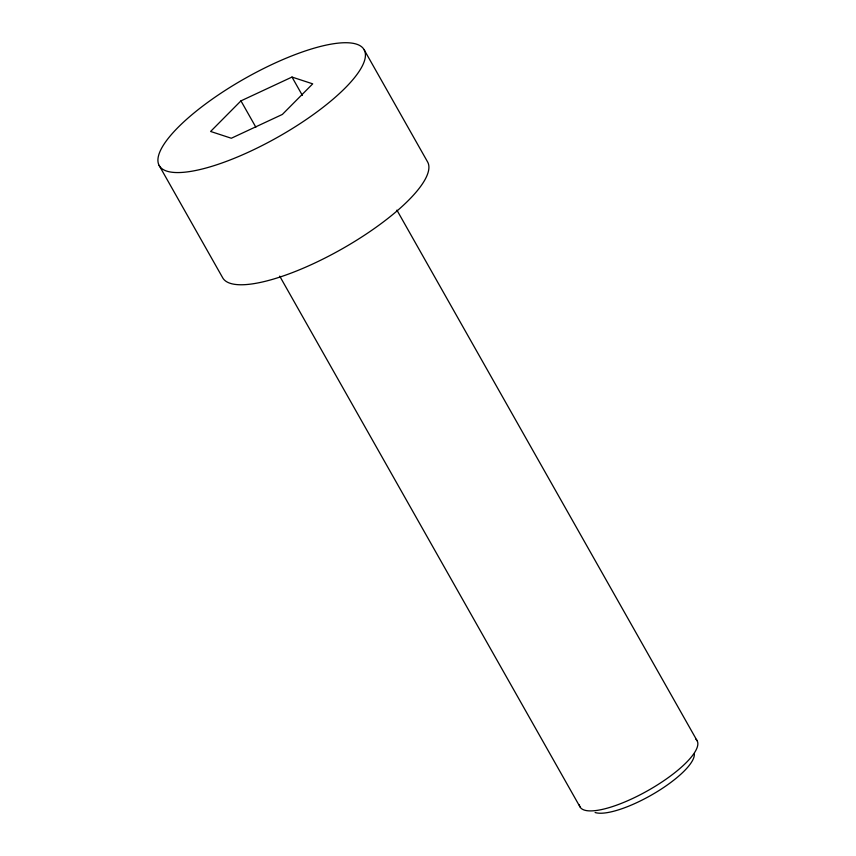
<?xml version="1.0" encoding="UTF-8"?>
<svg xmlns="http://www.w3.org/2000/svg" width="856" height="856" viewBox="0 0 856 856"><rect width="100%" height="100%" fill="white"/><g stroke="black" fill="none" stroke-linecap="round" stroke-linejoin="round"><path stroke-width="1.28" d="M240.953 100.869L210.608 131.46L231.313 138.244L282.362 114.437L312.708 83.845L292.003 77.061L240.953 100.869L255.848 127.191M364.217 49.894A117.7 33.63 -29.5 0 1 224.101 162.223A117.7 33.63 -29.5 0 1 196.666 110.831A117.7 33.63 -29.5 0 1 364.217 49.894L427.69 162.094A117.7 33.63 -29.5 0 1 340.977 249.513A117.7 33.63 -29.5 0 1 222.581 277.59L159.109 165.401M396.906 210.116L697.148 740.804M292.003 77.061L302.361 95.38M279.698 276.124L579.951 806.801M695.885 739.21A67.26 19.217 -29.5 0 1 647.607 790.762A67.26 19.217 -29.5 0 1 579.33 804.854M694.323 754.157A58.775 16.788 -29.5 0 1 653.759 793.715A58.775 16.788 -29.5 0 1 595.102 812.505"/></g></svg>
